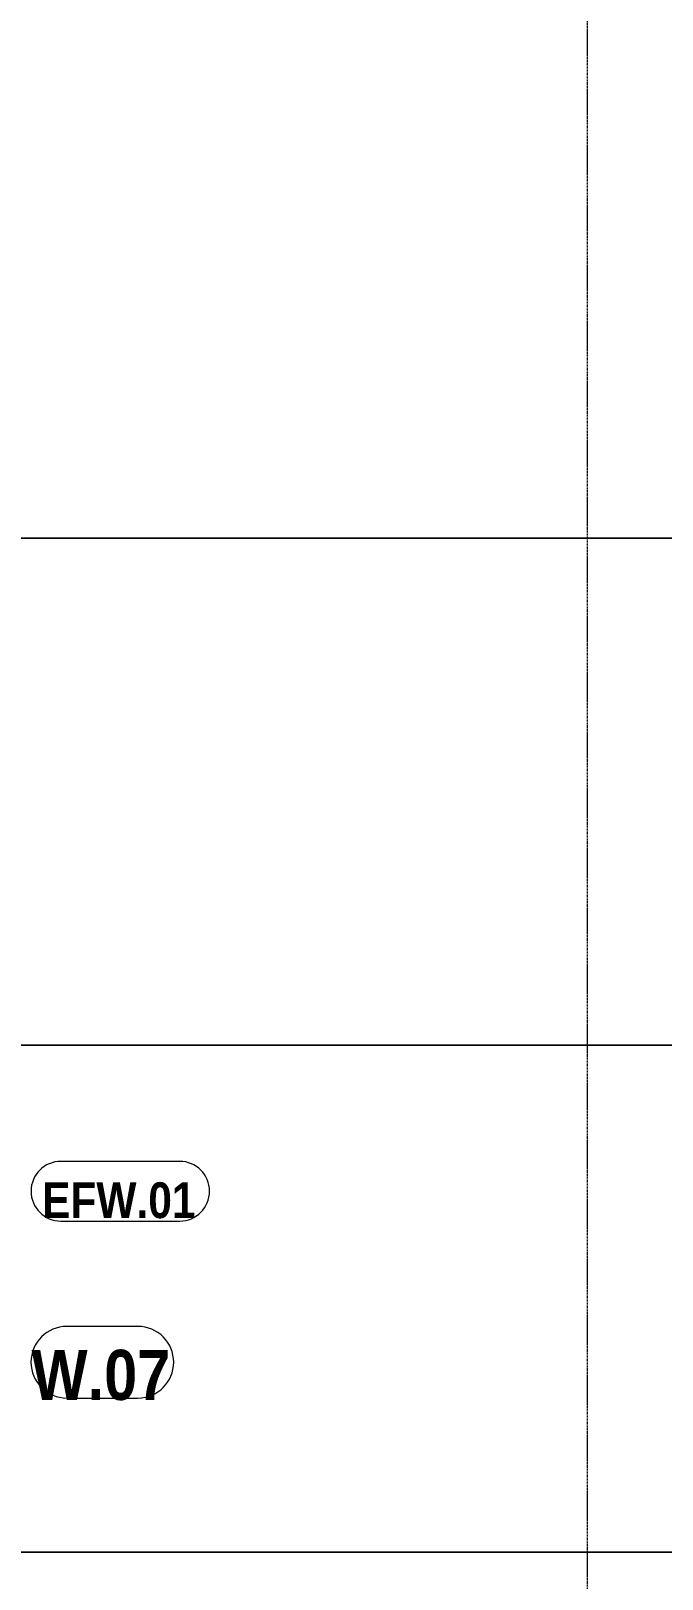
# Model space of a CAD drawing. Header units: millimetres. Extents: x 26124 to 258712, y -8723 to 35400.
# Drawn here: x 49022 to 53253, y 15619 to 26000 of the extents above; entities that cross this region are included whole.
import ezdxf

# ---------------------------------------------------------------- set-up
doc = ezdxf.new("R2010")
doc.units = ezdxf.units.MM
doc.linetypes.add('Centre', pattern=[31.75, 6.35, -4.7625, 15.875, -4.7625])
doc.linetypes.add('Grid Line', pattern=[22.225, 12.7, -3.175, 3.175, -3.175])
for name, color, linetype, lineweight in [('A-FLOR-LEVL-2', 51, 'Centre', 9), ('A-GLAZ-IDEN', 152, 'Continuous', 9), ('A-WALL', 113, 'Continuous', 9), ('A-WALL-IDEN', 211, 'Continuous', 9), ('S-GRID-1', 1, 'Grid Line', 9)]:
    doc.layers.add(name, color=color, linetype=linetype, lineweight=lineweight)
doc.styles.add('Arial_B', font='arialbd.ttf', dxfattribs={"width": 0.85, "height": 240})
doc.styles.add('Arial_B_2', font='arialbd.ttf', dxfattribs={"width": 0.85, "height": 336})

# ---------------------------------------------------------------- blocks, each defined once
blk = doc.blocks.new('SSA-WINDOW TAG - 10-2062020-TKCS_MẶT CẮT 3')
at = {"layer": 'A-GLAZ-IDEN'}
for p, q in [((49739, 7050), (49262, 7050)), ((49262, 6570), (49739, 6570))]:
    blk.add_line(p, q, dxfattribs=at)
for centre, start, end in [((49262, 6810), 90, 270), ((49739, 6810), 270, 90)]:
    blk.add_arc(centre, 240, start, end, dxfattribs=at)
blk = doc.blocks.new('CTL_WALL TAG NO MARK - 10-2062273-TKCS_MẶT CẮT 3')
at = {"layer": 'A-WALL-IDEN'}
for p, q in [((32060, 30270), (31263, 30270)), ((31263, 29870), (32060, 29870))]:
    blk.add_line(p, q, dxfattribs=at)
for centre, start, end in [((31263, 30070), 90, 270), ((32060, 30070), 270, 90)]:
    blk.add_arc(centre, 200, start, end, dxfattribs=at)

msp = doc.modelspace()

# ---------------------------------------------------------------- linework, layer by layer
at = {"layer": 'A-FLOR-LEVL-2'}
for p, q in [((26123.8, 22600), (134152.6, 22600)), ((26123.8, 19200), (134152.6, 19200)), ((26123.8, 15800), (134152.6, 15800))]:
    msp.add_line(p, q, dxfattribs=at)
at = {"layer": 'A-WALL'}
for p, q in [((54962.6, 22600), (48862.6, 22600)), ((48862.6, 22600), (54962.6, 22600)), ((54962.6, 19200), (48862.6, 19200)), ((48862.6, 19200), (54962.6, 19200)), ((48862.6, 15800), (54962.6, 15800)), ((54657.6, 15800), (48862.6, 15800))]:
    msp.add_line(p, q, dxfattribs=at)
at = {"layer": 'S-GRID-1'}
msp.add_line((52752.6, -2320.6), (52752.6, 30285.9), dxfattribs=at)

# ---------------------------------------------------------------- block references
at = {"layer": 'A-GLAZ-IDEN'}
msp.add_blockref('SSA-WINDOW TAG - 10-2062020-TKCS_MẶT CẮT 3', (0, 10263.3), dxfattribs=at)
at = {"layer": 'A-WALL-IDEN'}
msp.add_blockref('CTL_WALL TAG NO MARK - 10-2062273-TKCS_MẶT CẮT 3', (17959.5, -11850), dxfattribs=at)

# ---------------------------------------------------------------- texts
at = {"layer": 'A-GLAZ-IDEN', "insert": (49490.8, 16985.9), "char_height": 336, "width": 962.88, "attachment_point": 5, "line_spacing_factor": 0.936439, "style": 'Arial_B_2'}
msp.add_mtext('\\pt6.80064,13.60128,20.39856,27.1992,33.99984,40.80048,47.60112,54.3984,61.19904,67.99968,74.80032,81.60096,88.4016,95.19888,101.99952,108.80016,115.6008,122.40144,129.19872,135.99936,142.8,149.60064,156.40128,163.19856,169.9992,176.79984,183.60048,190.40112,197.1984,203.99904,210.79968,217.60032;W.07', dxfattribs=at)
at = {"layer": 'A-WALL-IDEN', "insert": (49610.8, 18157.8), "char_height": 240, "width": 1062.16, "attachment_point": 5, "line_spacing_factor": 0.936439, "style": 'Arial_B'}
msp.add_mtext('\\pt6.7992,13.6008,20.4,27.1992,34.0008,40.8,47.5992,54.4008,61.2,67.9992,74.8008,81.6,88.3992,95.2008,102,108.7992,115.6008,122.4,129.1992,136.0008,142.8,149.5992,156.4008,163.2,169.9992,176.8008,183.6,190.3992,197.2008,204,210.7992,217.6008;EFW.01', dxfattribs=at)

doc.saveas('drawing.dxf')
